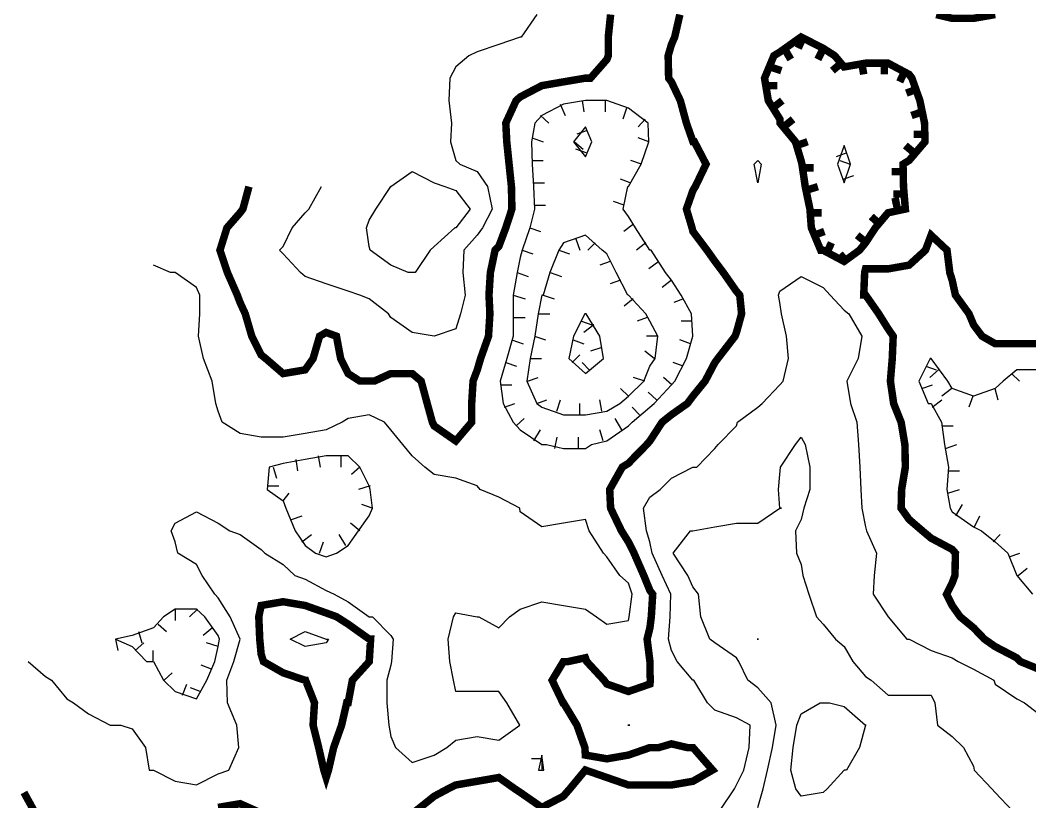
# Model space of a CAD drawing. Extents: x 628896 to 629898, y 4519176 to 4520140.
# Drawn here: x 628965.6 to 629100.5, y 4519551.8 to 4519656.2 of the extents above; entities that cross this region are included whole.
import ezdxf

# ---------------------------------------------------------------- set-up
doc = ezdxf.new("R2010")
doc.units = 0

msp = doc.modelspace()

# ---------------------------------------------------------------- linework, layer by layer
at = {"layer": 'GSLAYER', "linetype": 'CONTINUOUS', "const_width": 1, "flags": 128}
for points in [[(629044.5, 4519657), (629044.1875, 4519654), (629044.1875, 4519651.5), (629044, 4519651), (629041.8125, 4519648.5), (629041.125, 4519648.5), (629038.1875, 4519648), (629035.3125, 4519647.5), (629032.4375, 4519646), (629031.875, 4519645.5), (629030.5, 4519642.5), (629030.625, 4519640), (629030.9375, 4519637), (629031.25, 4519634), (629031.3125, 4519631), (629030.5, 4519628.5), (629029.5625, 4519626), (629029.0625, 4519625.5), (629028.4375, 4519622.5), (629028.25, 4519619.5), (629028.375, 4519617), (629028.1875, 4519614), (629027.125, 4519611), (629026.6875, 4519609.5), (629026.125, 4519608), (629025.9375, 4519605), (629025.9375, 4519602.5), (629023.8125, 4519600), (629020.9375, 4519602), (629020.6875, 4519602.5), (629020, 4519605), (629019.1875, 4519608), (629018, 4519609), (629015.125, 4519609), (629012.9375, 4519608), (629012.25, 4519608), (629011, 4519608), (629009.4375, 4519609), (629008.4375, 4519611), (629007.875, 4519614), (629006.5, 4519614.5), (629005.625, 4519614), (629004.75, 4519611), (629003.6875, 4519609.5), (629000.75, 4519609), (628998.4375, 4519611), (628997.8125, 4519611.5), (628996.5625, 4519614), (628995.6875, 4519617), (628995, 4519618.5), (628994.625, 4519619.5), (628993.3125, 4519622.5), (628992.3125, 4519625.5), (628993.25, 4519628.5), (628995, 4519630.5), (628995.375, 4519631), (628996.1875, 4519634)], [(629018.4375, 4519550.5), (629020.9375, 4519552.5), (629022.8125, 4519553.5), (629023.8125, 4519554), (629026.6875, 4519554.5), (629029.5625, 4519555), (629031.6875, 4519553.5), (629032.4375, 4519553), (629035.3125, 4519551), (629038.1875, 4519552.5), (629039.0625, 4519553.5), (629041.125, 4519556), (629044, 4519555), (629046.875, 4519554), (629049.75, 4519554), (629052.625, 4519554), (629055.5, 4519554.5), (629058.125, 4519556), (629055.5, 4519559), (629054.75, 4519559), (629052.625, 4519559.5), (629050.9375, 4519559), (629049.75, 4519559), (629046.875, 4519558), (629044, 4519557.5), (629041.125, 4519558), (629041.0625, 4519559), (629040, 4519562), (629038.1875, 4519565), (629038.125, 4519565), (629036.6875, 4519568), (629038.1875, 4519570.5), (629038.8125, 4519570.5), (629041.125, 4519571), (629041.3125, 4519570.5), (629043.625, 4519568), (629044, 4519567.5), (629046.875, 4519566.5), (629049.75, 4519567.5), (629049.8125, 4519568), (629049.75, 4519569), (629049.75, 4519570.5), (629049.375, 4519573.5), (629049.75, 4519575), (629049.9375, 4519576.5), (629050.125, 4519579.5), (629049.75, 4519580), (629048.9375, 4519582), (629047.625, 4519585), (629046.875, 4519586.5), (629045.9375, 4519588), (629044.5, 4519591), (629044.375, 4519593.5), (629046.0625, 4519596.5), (629046.875, 4519597), (629049.3125, 4519599.5), (629049.75, 4519600), (629051.375, 4519602.5), (629052.625, 4519603.5), (629054.75, 4519605), (629055.5, 4519606), (629057.125, 4519608), (629058.4375, 4519610.5), (629058.8125, 4519611), (629061.125, 4519614), (629061.3125, 4519614.5), (629062, 4519617), (629061.75, 4519619.5), (629061.3125, 4519620), (629059.5625, 4519622.5), (629058.4375, 4519624), (629057.375, 4519625.5), (629055.5, 4519628), (629055.375, 4519628.5), (629054.625, 4519631), (629055.5, 4519633.5), (629055.8125, 4519634), (629057.25, 4519637), (629055.6875, 4519640), (629055.5, 4519640), (629054.625, 4519642.5), (629053.8125, 4519645.5), (629052.625, 4519648), (629052.25, 4519648.5), (629052.1875, 4519651.5), (629052.625, 4519653), (629053.0625, 4519654), (629053.75, 4519657)], [(629088, 4519657), (629090.125, 4519656.5), (629093, 4519656.5), (629095.875, 4519657)], [(629077.75, 4519625.5), (629078.5625, 4519626.5), (629079.875, 4519628.5), (629081.5625, 4519630.5), (629083.875, 4519631), (629083.625, 4519634), (629083.5625, 4519637), (629084.375, 4519637.5), (629086.5, 4519640), (629086.4375, 4519642.5), (629085.8125, 4519645.5), (629084.75, 4519648.5), (629084.375, 4519649), (629081.5625, 4519650.5), (629078.5625, 4519650.5), (629075.6875, 4519650), (629074.4375, 4519651.5), (629072.875, 4519652.5), (629069.9375, 4519654), (629067.125, 4519652), (629066.3125, 4519651.5), (629065.0625, 4519648.5), (629065.5625, 4519645.5), (629067.125, 4519643), (629067.125, 4519642.5), (629069.1875, 4519640), (629069.9375, 4519637.5), (629070.0625, 4519637), (629070.5, 4519634), (629071.125, 4519631), (629071.3125, 4519628.5), (629072.5625, 4519625.5), (629072.875, 4519625.5), (629075.6875, 4519624), (629077.75, 4519625.5)], [(629070.25, 4519654), (629069.5625, 4519652.5)], [(629067.6875, 4519652.5), (629068.5625, 4519651)], [(629072.9375, 4519652.5), (629072.1875, 4519651)], [(629065.8125, 4519650), (629067.3125, 4519649.5)], [(629075.3125, 4519650.5), (629074.125, 4519649.5)], [(629078.0625, 4519650.5), (629078.3125, 4519649)], [(629081.0625, 4519650.5), (629081.0625, 4519649)], [(629083.8125, 4519649.5), (629083.125, 4519648)], [(629065.25, 4519647.5), (629066.75, 4519647.5)], [(629085.375, 4519647), (629084, 4519646.5)], [(629066.125, 4519644.5), (629067.4375, 4519645.5)], [(629086.125, 4519644), (629084.6875, 4519643.5)], [(629067.625, 4519642), (629068.875, 4519643)], [(629086.5, 4519641), (629085, 4519641)], [(629069.375, 4519639.5), (629070.8125, 4519640)], [(629085.0625, 4519638.5), (629083.875, 4519639.5)], [(629070.125, 4519636.5), (629071.625, 4519636.5)], [(629083.5625, 4519636), (629082.0625, 4519636)], [(629070.625, 4519633.5), (629072.1875, 4519634)], [(629083.6875, 4519633), (629082.25, 4519633)], [(629082.8125, 4519631), (629082.5, 4519632.5)], [(629071.125, 4519630.5), (629072.6875, 4519630.5)], [(629080.4375, 4519629), (629079.3125, 4519630)], [(629071.6875, 4519627.5), (629073.0625, 4519628)], [(629078.6875, 4519626.5), (629077.4375, 4519627.5)], [(629101.6875, 4519613), (629098.75, 4519613), (629095.875, 4519613), (629094.125, 4519614), (629093, 4519615.5), (629092.375, 4519617), (629090.5625, 4519619.5), (629090.125, 4519621.5), (629089.8125, 4519622.5), (629089.4375, 4519625.5), (629087.3125, 4519627.5), (629086.5625, 4519625.5), (629084.375, 4519623.5), (629081.5625, 4519623), (629078.5625, 4519623), (629078.4375, 4519622.5), (629078.3125, 4519619.5), (629078.5625, 4519619.5), (629080.3125, 4519617), (629081.5625, 4519615), (629082.25, 4519614), (629082.125, 4519611), (629081.875, 4519608), (629082.3125, 4519605), (629083.3125, 4519602.5), (629083.8125, 4519599.5), (629083.875, 4519596.5), (629083.375, 4519593.5), (629083.3125, 4519591), (629084.375, 4519589.5), (629086.125, 4519588), (629087.3125, 4519587), (629090.125, 4519585.5), (629090.5625, 4519585), (629090.5, 4519582), (629090.125, 4519581), (629089.375, 4519579.5), (629090.125, 4519578), (629091.1875, 4519576.5), (629093, 4519575), (629094.4375, 4519573.5), (629095.875, 4519572.5), (629098.75, 4519571), (629099.25, 4519570.5), (629101.6875, 4519569.5)], [(629073.3125, 4519625), (629074, 4519626.5)], [(629076, 4519624), (629075.125, 4519625)], [(629006.1875, 4519556), (629005.5, 4519559), (629004.75, 4519562), (629004.9375, 4519565), (629003.75, 4519568), (629003.6875, 4519568), (629000.75, 4519569), (628998.125, 4519570.5), (628997.8125, 4519571.5), (628997.625, 4519573.5), (628997.5, 4519576.5), (628997.8125, 4519578), (629000.75, 4519578.5), (629003.6875, 4519578), (629006.5, 4519577), (629007.875, 4519576.5), (629009.4375, 4519575.5), (629012.25, 4519573.5), (629012.4375, 4519573.5), (629012.25, 4519570.5), (629010, 4519568), (629009.4375, 4519565), (629009.25, 4519565), (629008.5625, 4519562), (629007.5, 4519559), (629006.8125, 4519556), (629006.5, 4519555), (629006.1875, 4519556)], [(628966.125, 4519553), (628967.5, 4519550.5), (628967.9375, 4519547.5), (628966.125, 4519545)], [(628992.0625, 4519551), (628995, 4519551.5), (628997.25, 4519550.5)]]:
    msp.add_lwpolyline(points, dxfattribs=at)
at = {"layer": 'GSLAYER', "linetype": 'CONTINUOUS', "flags": 128}
for points in [[(629034.625, 4519657), (629032.5625, 4519654), (629032.4375, 4519654), (629029.5625, 4519653), (629026.6875, 4519652), (629025.5625, 4519651.5), (629023.8125, 4519650), (629023, 4519648.5), (629022.875, 4519645.5), (629023.25, 4519642.5), (629023.125, 4519640), (629023.8125, 4519637.5), (629024.375, 4519637), (629026.6875, 4519636), (629028.0625, 4519634), (629028.6875, 4519631), (629027.375, 4519628.5), (629026.6875, 4519627.5), (629024.875, 4519625.5), (629024.75, 4519622.5), (629025.0625, 4519619.5), (629024.4375, 4519617), (629023.8125, 4519615), (629020.9375, 4519614), (629018, 4519614.5), (629015.125, 4519616.5), (629014.8125, 4519617), (629012.25, 4519619), (629011, 4519619.5), (629009.4375, 4519620), (629006.5, 4519621), (629003.6875, 4519622), (629003.0625, 4519622.5), (629000.75, 4519625), (629000.25, 4519625.5), (629000.75, 4519626), (629001.9375, 4519628.5), (629003.6875, 4519630.5), (629004.1875, 4519631), (629005.875, 4519634)], [(629041.9375, 4519599.5), (629044, 4519600), (629046.875, 4519602), (629047.375, 4519602.5), (629049.75, 4519604.5), (629050.3125, 4519605), (629052.625, 4519607.5), (629053.0625, 4519608), (629054.625, 4519611), (629055.5, 4519614), (629055.3125, 4519617), (629053.9375, 4519619.5), (629052.625, 4519621.5), (629051.8125, 4519622.5), (629049.9375, 4519625.5), (629049.75, 4519625.5), (629047.8125, 4519628.5), (629046.875, 4519630), (629046.1875, 4519631), (629046.8125, 4519634), (629046.875, 4519634), (629048.5625, 4519637), (629049.625, 4519640), (629049.5, 4519642.5), (629046.875, 4519644.5), (629044, 4519645.5), (629041.125, 4519645.5), (629038.1875, 4519645), (629035.3125, 4519643.5), (629034.375, 4519642.5), (629033.9375, 4519640), (629034, 4519637), (629034.1875, 4519634), (629034.3125, 4519631), (629033.6875, 4519628.5), (629032.6875, 4519625.5), (629032.4375, 4519624.5), (629032, 4519622.5), (629031.5, 4519619.5), (629031.5, 4519617), (629031.5, 4519614), (629030.625, 4519611), (629029.75, 4519608), (629030.125, 4519605), (629031.5, 4519602.5), (629032.4375, 4519601.5), (629035.3125, 4519599.5), (629035.9375, 4519599.5), (629038.1875, 4519599), (629041.125, 4519599), (629041.9375, 4519599.5)], [(629040.6875, 4519645.5), (629040.9375, 4519644)], [(629043.75, 4519645.5), (629043.75, 4519644)], [(629037.75, 4519645), (629038.4375, 4519643.5)], [(629046.625, 4519644.5), (629046.125, 4519643)], [(629035.125, 4519643.5), (629036.25, 4519642.5)], [(629049.125, 4519643), (629048.1875, 4519642)], [(629042, 4519640), (629041.125, 4519642), (629039.5625, 4519640), (629041.125, 4519638), (629042, 4519640)], [(629041.375, 4519641.5), (629040, 4519641)], [(629034, 4519640.5), (629035.5, 4519640)], [(629039.6875, 4519640), (629040.8125, 4519639)], [(629049.625, 4519640), (629048.1875, 4519640.5)], [(629041.25, 4519638.5), (629039.875, 4519639)], [(629076.0625, 4519638.5), (629074.625, 4519638)], [(629076.5625, 4519637), (629075.6875, 4519639.5), (629074.8125, 4519637), (629075.6875, 4519634.5), (629076.5625, 4519637)], [(629034, 4519637.5), (629035.5, 4519637.5)], [(629048.625, 4519637), (629047.1875, 4519637.5)], [(629063.6875, 4519637), (629064.1875, 4519637.5), (629064.625, 4519637), (629064.1875, 4519634.5), (629063.6875, 4519637)], [(629075.125, 4519637.5), (629076.5, 4519637)], [(629017.4375, 4519622.5), (629015.125, 4519623.5), (629012.375, 4519625.5), (629012.25, 4519626), (629011.875, 4519628.5), (629012.25, 4519629.5), (629013.125, 4519631), (629015.125, 4519634), (629018, 4519636), (629020.9375, 4519634.5), (629022.375, 4519634), (629023.8125, 4519633.5), (629025.75, 4519631), (629023.8125, 4519628.5), (629023.6875, 4519628.5), (629020.9375, 4519626), (629020.375, 4519625.5), (629018.375, 4519622.5), (629018, 4519622.5), (629017.4375, 4519622.5)], [(629034.1875, 4519634.5), (629035.6875, 4519634.5)], [(629047.125, 4519634.5), (629045.8125, 4519635)], [(629075.5625, 4519635), (629077, 4519635.5)], [(629046.3125, 4519631.5), (629044.875, 4519632)], [(629034.3125, 4519631.5), (629035.8125, 4519631.5)], [(629047.5625, 4519629), (629046.25, 4519628)], [(629033.6875, 4519628.5), (629035.125, 4519628)], [(629045.75, 4519605), (629046.875, 4519606), (629048.9375, 4519608), (629049.75, 4519610), (629050.4375, 4519611), (629050.8125, 4519614), (629049.75, 4519616), (629049.1875, 4519617), (629046.875, 4519619.5), (629046.8125, 4519619.5), (629045.25, 4519622.5), (629044, 4519625), (629043.375, 4519625.5), (629041.125, 4519627.5), (629038.1875, 4519626.5), (629037.5625, 4519625.5), (629036.375, 4519622.5), (629035.5, 4519619.5), (629035.3125, 4519619.5), (629034.8125, 4519617), (629034.375, 4519614), (629033.75, 4519611), (629033.3125, 4519608), (629034.625, 4519605), (629035.3125, 4519604.5), (629038.1875, 4519603.5), (629041.125, 4519603.5), (629044, 4519604), (629045.75, 4519605)], [(629039.875, 4519627), (629040.375, 4519625.5)], [(629042.4375, 4519626.5), (629041.4375, 4519625.5)], [(629049.1875, 4519626.5), (629047.9375, 4519625.5)], [(629032.6875, 4519625.5), (629034.125, 4519625)], [(629037.5625, 4519625.5), (629039, 4519625)], [(628993.5, 4519556), (628994.8125, 4519559), (628994.5625, 4519562), (628993.3125, 4519565), (628993.25, 4519568), (628994.1875, 4519570.5), (628995, 4519573.5), (628993.6875, 4519576.5), (628992.0625, 4519579), (628991.625, 4519579.5), (628989.9375, 4519582), (628989.1875, 4519583.5), (628986.6875, 4519585), (628986.3125, 4519586.5), (628985.8125, 4519588), (628986.3125, 4519589), (628989.1875, 4519590.5), (628992.0625, 4519589), (628993.625, 4519588), (628995, 4519587.5), (628997.8125, 4519585.5), (628998.3125, 4519585), (629000.75, 4519583.5), (629002.3125, 4519582), (629003.6875, 4519581.5), (629006.5, 4519580), (629007.5625, 4519579.5), (629009.4375, 4519578.5), (629012.25, 4519576.5), (629012.6875, 4519576.5), (629015.125, 4519574), (629015.4375, 4519573.5), (629015.25, 4519570.5), (629015.125, 4519570), (629014.625, 4519568), (629014.625, 4519565), (629014.875, 4519562), (629015.125, 4519560.5), (629015.75, 4519559), (629018, 4519557), (629020.9375, 4519558), (629022.625, 4519559), (629023.8125, 4519560), (629026.6875, 4519560.5), (629029.5625, 4519560), (629032.375, 4519562), (629030.625, 4519565), (629029.5625, 4519566.5), (629026.6875, 4519566.5), (629023.8125, 4519566.5), (629023.5, 4519568), (629023, 4519570.5), (629022.8125, 4519573.5), (629023.5, 4519576.5), (629023.8125, 4519577), (629026.6875, 4519576.5), (629026.875, 4519576.5), (629029.5625, 4519575), (629031, 4519576.5), (629032.4375, 4519577.5), (629035.3125, 4519578.5), (629038.1875, 4519578), (629041.125, 4519577.5), (629042.625, 4519576.5), (629044, 4519575.5), (629046.875, 4519576), (629047, 4519576.5), (629047.375, 4519579.5), (629046.875, 4519581), (629045.75, 4519582), (629044, 4519584.5), (629043.5625, 4519585), (629041.625, 4519588), (629041.125, 4519589.5), (629038.1875, 4519589), (629035.3125, 4519588.5), (629032.4375, 4519590.5), (629032.375, 4519591), (629029.5625, 4519592.5), (629027.0625, 4519593.5), (629026.6875, 4519594), (629023.8125, 4519595), (629020.9375, 4519595.5), (629019.6875, 4519596.5), (629018, 4519598), (629016.75, 4519599.5), (629015.125, 4519601.5), (629014.3125, 4519602.5), (629012.25, 4519603.5), (629009.4375, 4519603), (629008.625, 4519602.5), (629006.5, 4519601.5), (629003.6875, 4519601), (629000.75, 4519600.5), (628997.8125, 4519600.5), (628995, 4519601), (628992.625, 4519602.5), (628992.0625, 4519604), (628991.75, 4519605), (628991.25, 4519608), (628990.125, 4519611), (628989.4375, 4519614), (628989.625, 4519617), (628989.625, 4519619.5), (628989.1875, 4519620.5), (628986.3125, 4519622.5), (628985.6875, 4519622.5), (628983.4375, 4519623.5)], [(629044.4375, 4519624), (629043.0625, 4519623.5)], [(629050.9375, 4519624), (629049.625, 4519623)], [(629032, 4519622.5), (629033.5, 4519622)], [(629036.4375, 4519622.5), (629037.9375, 4519622)], [(629045.8125, 4519621.5), (629044.4375, 4519621)], [(629059.0625, 4519550.5), (629061.0625, 4519553.5), (629061.3125, 4519554), (629062.3125, 4519556), (629063, 4519559), (629063.125, 4519562), (629061.3125, 4519563), (629058.4375, 4519564), (629057.4375, 4519565), (629055.625, 4519568), (629055.5, 4519568), (629053.375, 4519570.5), (629052.625, 4519572), (629052.25, 4519573.5), (629052.4375, 4519576.5), (629052.5625, 4519579.5), (629051.375, 4519582), (629050.0625, 4519585), (629049.75, 4519586.5), (629049.3125, 4519588), (629048.875, 4519591), (629049.75, 4519592.5), (629051.125, 4519593.5), (629052.625, 4519595), (629055.5, 4519596.5), (629056, 4519596.5), (629058.4375, 4519599), (629058.875, 4519599.5), (629061.3125, 4519602), (629061.4375, 4519602.5), (629064.1875, 4519604.5), (629064.75, 4519605), (629067.125, 4519607.5), (629067.5625, 4519608), (629068.25, 4519611), (629068, 4519614), (629067.3125, 4519617), (629067.125, 4519618.5), (629066.9375, 4519619.5), (629067.125, 4519620), (629069.9375, 4519622), (629072.875, 4519620.5), (629073.8125, 4519619.5), (629075.6875, 4519617.5), (629076.3125, 4519617), (629078.0625, 4519614), (629077.5625, 4519611), (629076.0625, 4519608), (629076.5625, 4519605), (629077.375, 4519602.5), (629077.625, 4519599.5), (629077.8125, 4519596.5), (629077.9375, 4519593.5), (629078.0625, 4519591), (629078.5625, 4519588.5), (629078.6875, 4519588), (629080, 4519585), (629079.6875, 4519582), (629079.5625, 4519579.5), (629081.5625, 4519576.5), (629084.0625, 4519573.5), (629084.375, 4519573.5), (629087.3125, 4519572), (629090.125, 4519571), (629090.9375, 4519570.5), (629093, 4519569.5), (629095.6875, 4519568), (629095.875, 4519567.5), (629098.75, 4519565.5), (629099.8125, 4519565), (629101.6875, 4519563.5)], [(629052.625, 4519621.5), (629051.375, 4519620.5)], [(629031.5, 4519619.5), (629033.0625, 4519619)], [(629035.5, 4519619.5), (629036.9375, 4519619)], [(629047.5, 4519619), (629046.3125, 4519618)], [(629054.25, 4519619), (629052.9375, 4519618.5)], [(629034.8125, 4519617), (629036.375, 4519617)], [(629043.5625, 4519611), (629043.0625, 4519614), (629041.25, 4519617), (629041.125, 4519617), (629041.0625, 4519617), (629039.5625, 4519614), (629038.9375, 4519611), (629041.125, 4519609), (629043.5625, 4519611)], [(629031.5, 4519616.5), (629033.0625, 4519616.5)], [(629040.625, 4519616), (629042, 4519615.5)], [(629042.25, 4519615.5), (629040.9375, 4519614.5)], [(629049.375, 4519616.5), (629048.0625, 4519616)], [(629055.375, 4519616), (629053.9375, 4519616)], [(629031.3125, 4519613.5), (629032.8125, 4519613)], [(629034.3125, 4519614), (629035.8125, 4519613.5)], [(629039.5, 4519613.5), (629040.9375, 4519613)], [(629050.8125, 4519614), (629049.3125, 4519614)], [(629055.1875, 4519613), (629053.75, 4519613.5)], [(629039.375, 4519610.5), (629040.375, 4519611.5)], [(629043.3125, 4519612.5), (629041.8125, 4519612)], [(629050.3125, 4519611), (629049.0625, 4519612)], [(629030.5, 4519610.5), (629031.9375, 4519610)], [(629033.75, 4519611), (629035.25, 4519611)], [(629041.625, 4519609.5), (629040.6875, 4519610.5)], [(629054.1875, 4519610), (629052.875, 4519610.5)], [(629101.6875, 4519609.5), (629098.75, 4519609.5), (629096.9375, 4519608), (629095.875, 4519607), (629093, 4519606), (629090.125, 4519607), (629089.5625, 4519608), (629087.3125, 4519611), (629087.1875, 4519611), (629085.6875, 4519608), (629086.9375, 4519605), (629087.3125, 4519605), (629088.6875, 4519602.5), (629089.125, 4519599.5), (629089.625, 4519596.5), (629089.4375, 4519593.5), (629089.875, 4519591), (629090.125, 4519590.5), (629093, 4519588.5), (629094.0625, 4519588), (629095.875, 4519586.5), (629097.5625, 4519585), (629098.75, 4519582), (629100.875, 4519579.5)], [(629086.625, 4519610), (629088, 4519609.5)], [(629088.3125, 4519609.5), (629087.125, 4519608.5)], [(629098.0625, 4519609), (629099.125, 4519608)], [(629029.8125, 4519607.5), (629031.3125, 4519607.5)], [(629033.375, 4519608), (629034.8125, 4519608.5)], [(629049.0625, 4519608), (629047.5625, 4519608.5)], [(629052.6875, 4519607.5), (629051.5625, 4519608.5)], [(629086.0625, 4519607), (629087.5, 4519607.5)], [(629046.875, 4519606), (629045.8125, 4519607)], [(629050.625, 4519605.5), (629049.5, 4519606.5)], [(629090.0625, 4519607), (629088.75, 4519606)], [(629092.875, 4519606), (629092.375, 4519604.5)], [(629095.8125, 4519607), (629096.25, 4519605.5)], [(629030.3125, 4519604.5), (629031.6875, 4519605)], [(629034.625, 4519605), (629036, 4519605.5)], [(629037.3125, 4519604), (629037.8125, 4519605.5)], [(629040.375, 4519603.5), (629040.375, 4519605)], [(629043.3125, 4519604), (629043.0625, 4519605.5)], [(629087.4375, 4519604.5), (629088.75, 4519605.5)], [(629048.375, 4519603.5), (629047.375, 4519604.5)], [(629031.875, 4519602), (629032.9375, 4519603)], [(629046, 4519601.5), (629045.125, 4519603)], [(629088.75, 4519602), (629090.25, 4519602)], [(629034.25, 4519600), (629035.125, 4519601.5)], [(629043.5, 4519600), (629043.0625, 4519601.5)], [(629037.0625, 4519599), (629037.375, 4519600.5)], [(629040.1875, 4519599), (629040.1875, 4519600.5)], [(629064.1875, 4519551), (629064.875, 4519553.5), (629065.4375, 4519556), (629066.125, 4519559), (629066.625, 4519562), (629065.9375, 4519565), (629064.1875, 4519567), (629062.8125, 4519568), (629061.625, 4519570.5), (629061.3125, 4519571), (629058.4375, 4519573), (629057.75, 4519573.5), (629056.5625, 4519576.5), (629056.25, 4519579.5), (629055.5, 4519580.5), (629054.8125, 4519582), (629052.875, 4519585), (629055.1875, 4519588), (629055.5, 4519588), (629058.4375, 4519588.5), (629061.3125, 4519589), (629064.1875, 4519589), (629067.125, 4519591), (629067.3125, 4519591), (629067.125, 4519591), (629066.9375, 4519593.5), (629067.125, 4519595.5), (629067.1875, 4519596.5), (629069.1875, 4519599.5), (629069.9375, 4519600.5), (629070.5, 4519599.5), (629071.125, 4519596.5), (629071.125, 4519593.5), (629070.3125, 4519591), (629069.9375, 4519589.5), (629069.1875, 4519588), (629069.3125, 4519585), (629069.9375, 4519583.5), (629070.1875, 4519582), (629071, 4519579.5), (629072, 4519576.5), (629072.875, 4519575.5), (629074.5625, 4519573.5), (629075.6875, 4519572.5), (629076.875, 4519570.5), (629078.5625, 4519568.5), (629079.3125, 4519568), (629081.5625, 4519566), (629084.375, 4519566), (629087.3125, 4519566), (629087.8125, 4519565), (629088.1875, 4519562), (629090.125, 4519560.5), (629091.625, 4519559), (629093, 4519556.5), (629093.0625, 4519556), (629095.4375, 4519553.5), (629095.875, 4519553), (629098.25, 4519550.5)], [(629089.25, 4519599), (629090.75, 4519599.5)], [(629007.875, 4519585), (629009.4375, 4519586), (629010.8125, 4519588), (629012.25, 4519590), (629012.6875, 4519591), (629012.375, 4519593.5), (629012.25, 4519594), (629011, 4519596.5), (629009.4375, 4519598), (629006.5, 4519598), (629003.6875, 4519597.5), (629000.75, 4519597), (628998.875, 4519596.5), (628998.625, 4519593.5), (629000.75, 4519592), (629001.125, 4519591), (629002.375, 4519588), (629003.6875, 4519586), (629005.0625, 4519585), (629006.5, 4519584.5), (629007.875, 4519585)], [(629005.4375, 4519598), (629005.6875, 4519596.5)], [(629008.4375, 4519598), (629008.4375, 4519596.5)], [(629002.4375, 4519597.5), (629002.6875, 4519596)], [(628999.4375, 4519596.5), (628999.875, 4519595)], [(629011, 4519596.5), (629009.875, 4519595.5)], [(629089.5625, 4519596), (629091.125, 4519596)], [(628998.6875, 4519594), (629000.1875, 4519594)], [(629012.375, 4519594), (629010.8125, 4519593.5)], [(629000.75, 4519592), (629001.5625, 4519593)], [(629089.5625, 4519593), (629091.125, 4519593.5)], [(629012.625, 4519591), (629011.25, 4519591.5)], [(629090.625, 4519590), (629091.5, 4519591.5)], [(629001.875, 4519589.5), (629003.3125, 4519590)], [(629093.125, 4519588.5), (629093.8125, 4519590)], [(629011, 4519588), (629009.75, 4519589)], [(629003.25, 4519586.5), (629004.5625, 4519587.5)], [(629009.125, 4519586), (629008.25, 4519587.5)], [(629095.625, 4519586.5), (629096.5625, 4519587.5)], [(629005.625, 4519585), (629006.125, 4519586.5)], [(629097.75, 4519584.5), (629099.1875, 4519585)], [(629098.9375, 4519582), (629100.125, 4519583)], [(628990.5625, 4519568), (628991.625, 4519570.5), (628992.0625, 4519572.5), (628992.25, 4519573.5), (628992.0625, 4519574), (628990.3125, 4519576.5), (628989.1875, 4519577.5), (628986.3125, 4519577.5), (628984.75, 4519576.5), (628983.4375, 4519575), (628980.5625, 4519574), (628978.375, 4519573.5), (628980.5625, 4519572.5), (628982.5, 4519570.5), (628983.4375, 4519570.5), (628984.75, 4519568), (628986.3125, 4519566.5), (628989.1875, 4519565.5), (628990.5625, 4519568)], [(628986.3125, 4519577.5), (628986.3125, 4519576)], [(628989.3125, 4519577.5), (628988.25, 4519576.5)], [(628984.0625, 4519575.5), (628985.1875, 4519574.5)], [(628991.3125, 4519575), (628990.0625, 4519574)], [(628981.4375, 4519574.5), (628981.875, 4519573)], [(629001.6875, 4519573.5), (629003.6875, 4519574.5), (629006.5, 4519573.5), (629006.8125, 4519573.5), (629006.5, 4519573), (629003.6875, 4519572.5), (629001.6875, 4519573.5)], [(628978.375, 4519573.5), (628978.6875, 4519572)], [(628981, 4519572), (628982.125, 4519573)], [(628992.0625, 4519572.5), (628990.5, 4519573)], [(629064.25, 4519573.5), (629064.1875, 4519573.5), (629064.0625, 4519573.5), (629064.1875, 4519573.5), (629064.25, 4519573.5)], [(628983.375, 4519570.5), (628983.375, 4519572)], [(628966.6875, 4519570.5), (628969, 4519568.5), (628969.8125, 4519568), (628971.875, 4519565.5), (628972.75, 4519565), (628974.75, 4519563.5), (628977.625, 4519562), (628979.0625, 4519562), (628980.5625, 4519561.5), (628982.375, 4519559), (628982.875, 4519556), (628983.4375, 4519556), (628986.3125, 4519554.5), (628989.1875, 4519554), (628992.0625, 4519555.5), (628993.5, 4519556)], [(628991.1875, 4519569.5), (628989.8125, 4519570)], [(628984.875, 4519568), (628985.9375, 4519569)], [(628987.3125, 4519566), (628987.875, 4519567.5)], [(628989.6875, 4519566.5), (628988.375, 4519567)], [(629069.25, 4519553.5), (629068.5625, 4519556), (629068.875, 4519559), (629069.375, 4519562), (629069.9375, 4519563.5), (629072.5, 4519565), (629072.875, 4519565), (629073.75, 4519565), (629075.6875, 4519564.5), (629078.5625, 4519562), (629078.625, 4519562), (629078.5625, 4519562), (629077.75, 4519559), (629076, 4519556), (629075.6875, 4519556), (629073.4375, 4519553.5), (629072.875, 4519553), (629069.9375, 4519552.5), (629069.25, 4519553.5)], [(629046.8125, 4519562), (629046.875, 4519562), (629047.0625, 4519562), (629046.875, 4519562), (629046.8125, 4519562)], [(629035.375, 4519557.5), (629033.9375, 4519557.5)], [(629035.5625, 4519556), (629035.3125, 4519558), (629034.875, 4519556), (629035.3125, 4519556), (629035.5625, 4519556)], [(629035.375, 4519556), (629035.375, 4519557.5)]]:
    msp.add_lwpolyline(points, dxfattribs=at)

doc.saveas('drawing.dxf')
